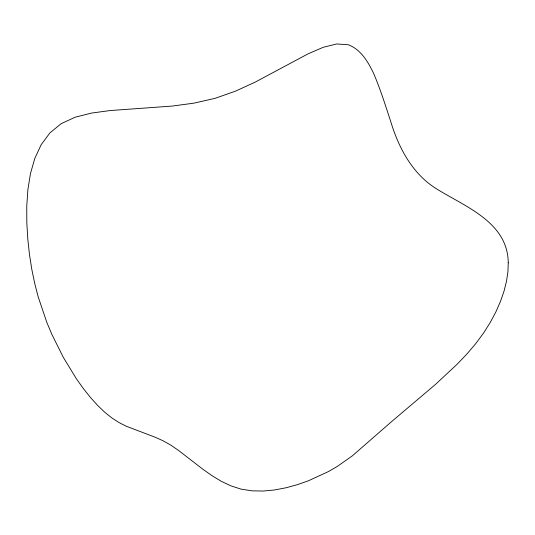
<?xml version="1.0" encoding="UTF-8"?>
<svg xmlns="http://www.w3.org/2000/svg" width="535" height="535" viewBox="0 0 535 535"><rect width="100%" height="100%" fill="white"/><g stroke="black" fill="none" stroke-linecap="round" stroke-linejoin="round"><path stroke-width="0.8" d="M508.25 262.812L507.936 271.733L506.518 281.196L504.044 291.093L500.519 301.312L495.945 311.758L490.321 322.337L483.633 332.957L475.836 343.53L466.935 353.969L457.097 364.275L435.457 384.431L391.894 421.353L352.277 455.9L336.996 466.634L328.37 471.603L308.414 480.784L297.44 484.643L286.098 487.766L274.595 489.966L263.126 491.05L251.891 490.836L241.078 489.13L230.826 485.833L221.102 481.206L211.847 475.582L202.986 469.322L178.249 450.209L170.451 444.919L162.814 440.673L155.317 437.282L126.28 426.241L119.118 422.61L111.935 418.009L104.706 412.211L97.47 405.262L90.288 397.278L83.226 388.383L76.338 378.693L63.351 357.413L51.868 334.395L46.812 322.364L38.226 296.985L34.735 283.517L31.819 269.446L29.499 254.7L27.813 239.198L26.817 222.955L26.75 206.309L27.873 189.698L30.462 173.574L34.808 158.413L41.182 144.697L49.882 132.941L61.177 123.659L75.234 117.178L91.706 113.039L110.116 110.558L172.323 106.064L193.871 103.161L215.077 98.34L235.581 91.111L255.242 82.102L308.086 53.841L323.167 47.321L336.682 43.95L348.445 44.773C361.038 49.715 368.047 61.799 373.617 73.409C380.358 89.071 385.394 105.368 390.731 121.539C398.602 147.627 412.09 173.333 435.711 188.327C464.708 206.604 507.829 221.864 508.25 262.812"/></g></svg>
